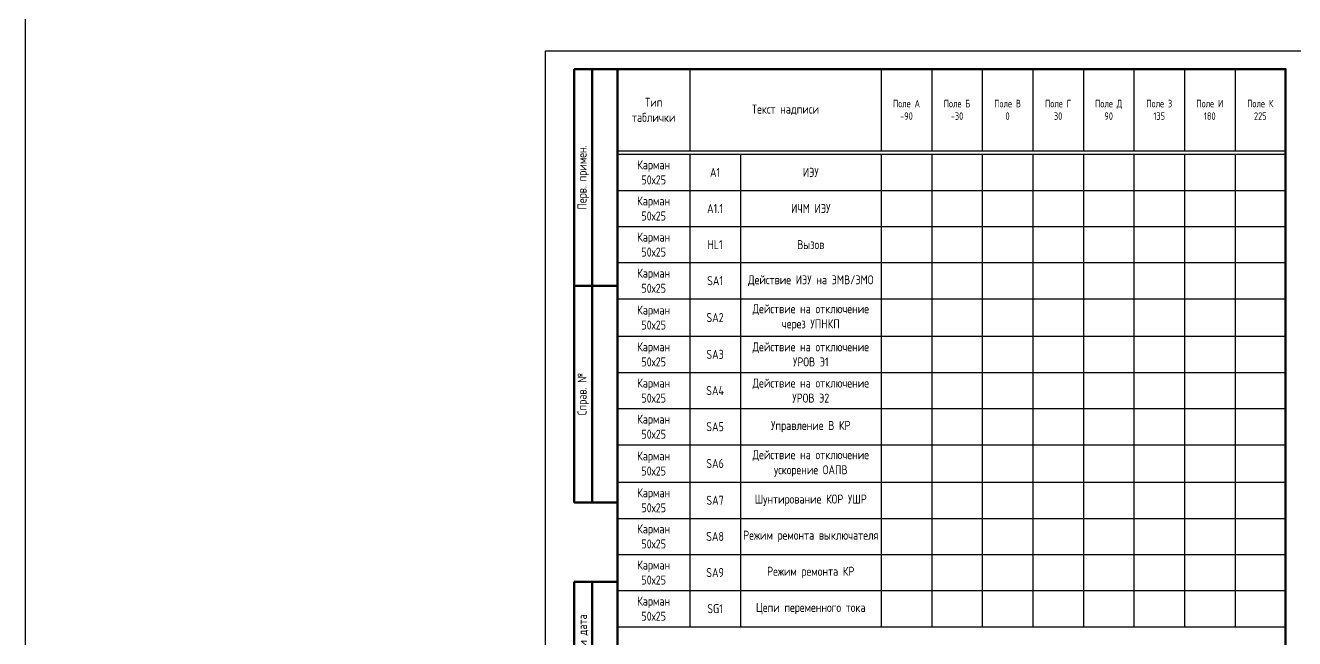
# Model space of a CAD drawing. Header units: millimetres. Extents: x -774 to 4101, y -90 to 618.
# Drawn here: x -774 to -422.5, y 134.3 to 304.1 of the extents above; entities that cross this region are included whole.
import ezdxf

# ---------------------------------------------------------------- set-up
doc = ezdxf.new("R2010")
doc.units = ezdxf.units.MM
doc.styles.add('Gost_type_A', font='GOST_A.TTF')

# ---------------------------------------------------------------- blocks, each defined once
blk = doc.blocks.new('Штамп левый верхний')
at = {"lineweight": 50}
for points in [[(-12, 0), (-7, 0), (-7, -60), (-12, -60)], [(-7, 0), (0, 0), (0, -60), (-7, -60)], [(-12, -60), (-7, -60), (-7, -120), (-12, -120)], [(-7, -60), (0, -60), (0, -120), (-7, -120)]]:
    blk.add_lwpolyline(points, close=True, dxfattribs=at)
at = {"char_height": 2.5, "width": 60, "attachment_point": 5, "rotation": 90, "style": 'Gost_type_A'}
for s, insert in [('Перв. примен.', (-9.5, -30)), ('Справ. №', (-9.5, -90))]:
    blk.add_mtext(s, dxfattribs=dict(at, insert=insert))
blk = doc.blocks.new('Штамп левый нижний')
at = {"lineweight": 50}
for points in [[(-12, 145), (-7, 145), (-7, 110), (-12, 110)], [(-7, 145), (0, 145), (0, 110), (-7, 110)], [(-12, 110), (-7, 110), (-7, 85), (-12, 85)], [(-7, 110), (0, 110), (0, 85), (-7, 85)], [(-12, 85), (-7, 85), (-7, 60), (-12, 60)], [(-7, 85), (0, 85), (0, 60), (-7, 60)], [(-12, 60), (-7, 60), (-7, 25), (-12, 25)], [(-7, 60), (0, 60), (0, 25), (-7, 25)], [(-12, 25), (-7, 25), (-7, 0), (-12, 0)], [(-7, 25), (0, 25), (0, 0), (-7, 0)]]:
    blk.add_lwpolyline(points, close=True, dxfattribs=at)
at = {"char_height": 2.5, "attachment_point": 5, "rotation": 90, "style": 'Gost_type_A'}
for s, insert, width in [('Подп. и дата', (-9.5, 127.5), 35), ('Инв. № дубл.', (-9.5, 97.5), 25), ('Взам. инв. №', (-9.5, 72.5), 25), ('Подп. и дата', (-9.5, 42.5), 35), ('Инв. N подл.', (-9.5, 12.5), 25)]:
    blk.add_mtext(s, dxfattribs=dict(at, insert=insert, width=width))
blk = doc.blocks.new('Формат_А4')
blk.add_lwpolyline([(0, 297), (0, 0), (-210, 0), (-210, 297)], close=True)
at = {"lineweight": 50}
blk.add_lwpolyline([(-190, 292), (-5, 292), (-5, 5), (-190, 5)], close=True, dxfattribs=at)
blk = doc.blocks.new('*T26')
at = {"color": 0, "linetype": 'ByBlock', "lineweight": -2, "transparency": 16777216}
for p, q in [((0, 0), (185, 0)), ((0, 0), (0, -154.4)), ((20, 0), (20, -22.61)), ((73, 0), (73, -22.61)), ((87, 0), (87, -22.61)), ((101, 0), (101, -22.61)), ((115, 0), (115, -22.61)), ((129, 0), (129, -22.61)), ((143, 0), (143, -22.61)), ((157, 0), (157, -22.61)), ((171, 0), (171, -22.61)), ((185, 0), (185, -154.4)), ((0, -22.61), (185, -22.61)), ((0, -23.61), (185, -23.61)), ((20, -23.61), (20, -154.4)), ((34, -23.61), (34, -154.4)), ((73, -23.61), (73, -154.4)), ((87, -23.61), (87, -154.4)), ((101, -23.61), (101, -154.4)), ((115, -23.61), (115, -154.4)), ((129, -23.61), (129, -154.4)), ((143, -23.61), (143, -154.4)), ((157, -23.61), (157, -154.4)), ((171, -23.61), (171, -154.4)), ((0, -33.61), (185, -33.61)), ((0, -43.61), (185, -43.61)), ((0, -53.61), (185, -53.61)), ((0, -63.61), (185, -63.61)), ((0, -73.99), (185, -73.99)), ((0, -84.02), (185, -84.02)), ((0, -94.02), (185, -94.02)), ((0, -104.02), (185, -104.02)), ((0, -114.4), (185, -114.4)), ((0, -124.4), (185, -124.4)), ((0, -134.4), (185, -134.4)), ((0, -144.4), (185, -144.4)), ((0, -154.4), (185, -154.4))]:
    blk.add_line(p, q, dxfattribs=at)
at = {"color": 0, "transparency": 16777216, "char_height": 2.5, "attachment_point": 5, "style": 'Gost_type_A'}
for s, insert, width in [('Тип таблички', (10, -11.3), 17), ('Текст надписи', (46.5, -11.3), 50), ('{\\H0.83333x;\\C256;Поле А \\P-90}', (80, -11.3), 11), ('{\\H0.83333x;\\C256;Поле Б\\P-30}', (94, -11.3), 11), ('{\\H0.83333x;\\C256;Поле В\\P0}', (108, -11.3), 11), ('{\\H0.83333x;\\C256;Поле Г\\P30}', (122, -11.3), 11), ('{\\H0.83333x;\\C256;Поле Д\\P90}', (136, -11.3), 11), ('{\\H0.83333x;\\C256;Поле З\\P135}', (150, -11.3), 11), ('{\\H0.83333x;\\C256;Поле И\\P180}', (164, -11.3), 11), ('{\\H0.83333x;\\C256;Поле К\\P225}', (178, -11.3), 11), ('Карман\\P50х25', (10, -28.61), 17), ('A1', (27, -28.61), 11), ('ИЭУ', (53.5, -28.61), 36), ('Карман\\P50х25', (10, -38.61), 17), ('A1.1', (27, -38.61), 11), ('ИЧМ ИЭУ', (53.5, -38.61), 36), ('Карман\\P50х25', (10, -48.61), 17), ('HL1', (27, -48.61), 11), ('Вызов', (53.5, -48.61), 36), ('Карман\\P50х25', (10, -58.61), 17), ('SA1', (27, -58.61), 11), ('Действие ИЭУ на ЭМВ/ЭМО', (53.5, -58.61), 36), ('Карман\\P50х25', (10, -68.8), 17), ('Действие на отключение\\Pчерез УПНКП', (53.5, -68.8), 36), ('SA2', (27, -68.8), 11), ('Карман\\P50х25', (10, -79), 17), ('Действие на отключение\\PУРОВ Э1', (53.5, -79), 36), ('SA3', (27, -79), 11), ('Карман\\P50х25', (10, -89.02), 17), ('SA4', (27, -89.02), 11), ('Действие на отключение\\PУРОВ Э2', (53.5, -89.02), 36), ('Карман\\P50х25', (10, -99.02), 17), ('SA5', (27, -99.02), 11), ('Управление В КР', (53.5, -99.02), 36), ('Карман\\P50х25', (10, -109.21), 17), ('SA6', (27, -109.21), 11), ('Действие на отключение\\P{\\C256;ускорение ОАПВ}', (53.5, -109.21), 36), ('Карман\\P50х25', (10, -119.4), 17), ('SA7', (27, -119.4), 11), ('{\\C256;Шунтирование КОР УШР}', (53.5, -119.4), 36), ('Карман\\P50х25', (10, -129.4), 17), ('SA8', (27, -129.4), 11), ('Режим ремонта выключателя', (53.5, -129.4), 36), ('Карман\\P50х25', (10, -139.4), 17), ('SA9', (27, -139.4), 11), ('{\\C256;Режим ремонта КР}', (53.5, -139.4), 36), ('Карман\\P50х25', (10, -149.4), 17), ('SG1', (27, -149.4), 11), ('Цепи переменного тока ', (53.5, -149.4), 36)]:
    blk.add_mtext(s, dxfattribs=dict(at, insert=insert, width=width))

msp = doc.modelspace()

# ---------------------------------------------------------------- linework, layer by layer
at = {"color": 3}
msp.add_lwpolyline([(-774, 618), (4101, 618), (4101, -90), (-774, -90)], close=True, dxfattribs=at)

# ---------------------------------------------------------------- block references
at = {"color": 1}
for name, p in [('Формат_А4', (-420, 0)), ('Штамп левый верхний', (-610, 292)), ('Штамп левый нижний', (-610, 5))]:
    msp.add_blockref(name, p, dxfattribs=at)
msp.add_blockref('*T26', (-610, 292))

doc.saveas('drawing.dxf')
